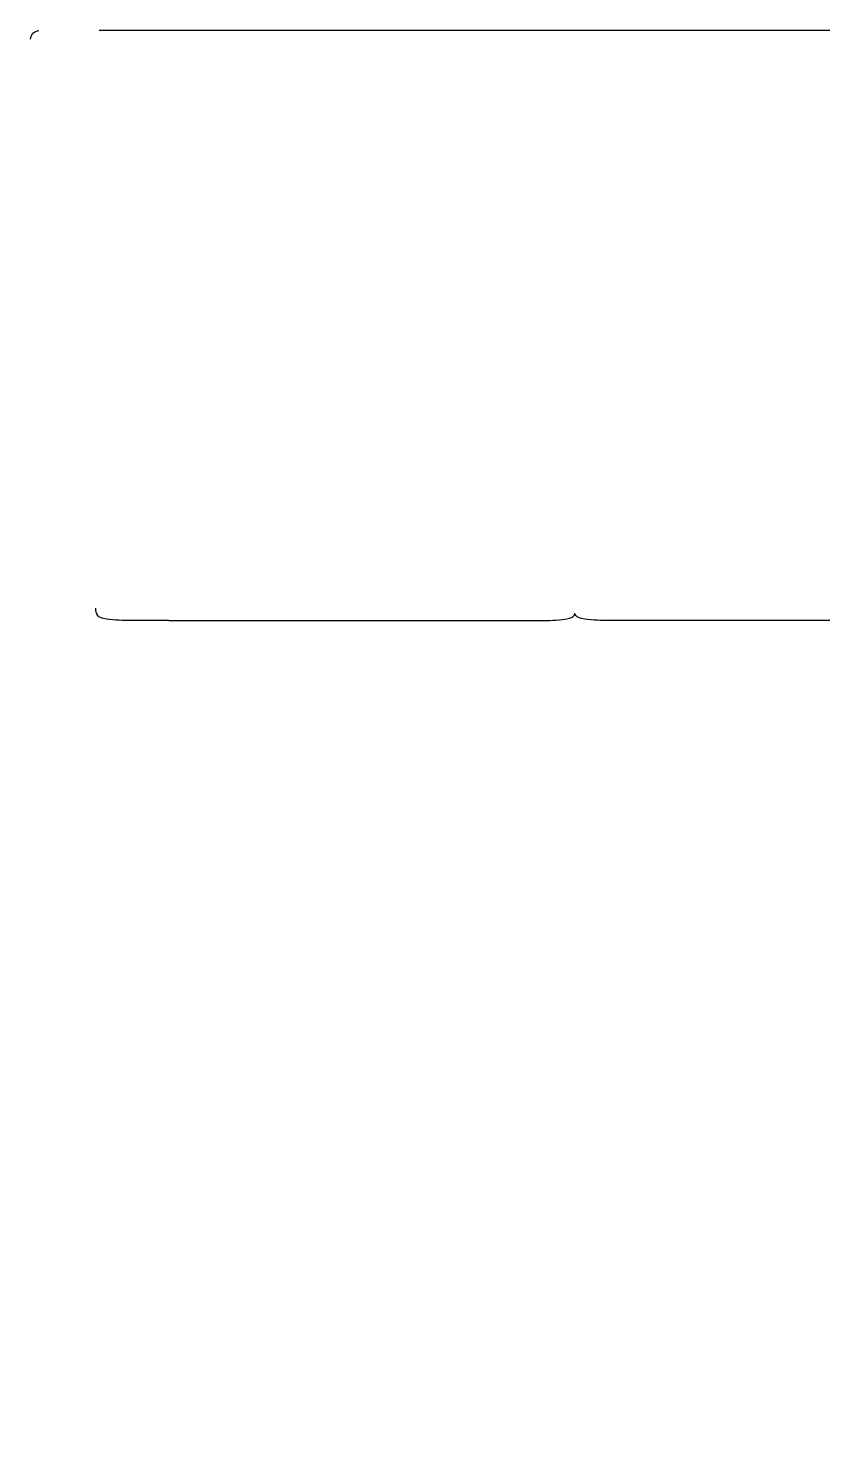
# Model space of a CAD drawing. Header units: millimetres. Extents: x 52750 to 60546, y 22244 to 27516.
# Drawn here: x 56671 to 57642, y 24561 to 26302 of the extents above; entities that cross this region are included whole.
import ezdxf

# ---------------------------------------------------------------- set-up
doc = ezdxf.new("R2010")
doc.units = ezdxf.units.MM

# ---------------------------------------------------------------- blocks, each defined once
blk = doc.blocks.new('Clinicians and patient chairs 8_dwgmodels.com')
at = {"color": 0}
for points, format in [([(-594.3, -1, 0, 0, 0), (-656, -1, 4.25, 4.25, 0)], "xyseb"), ([(-594.3, -1, 0, 0, 0), (-587.6, -3.1, 4.25, 4.25, 0)], "xyseb"), ([(-582.3, 0, 0, 0, 0), (-584.2, -2.3, 4.25, 4.25, 0)], "xyseb"), ([(-666.5, -11, 0, 0, 0), (-666.5, -699.9, 4.25, 4.25, 0)], "xyseb"), ([(-590, -6.3, 0, 0, 0), (-587, -2.3, 4.25, 4.25, 0)], "xyseb"), ([(-590, -31.6, 0, 0, 0), (-590, -6.3, 4.25, 4.25, 0)], "xyseb"), ([(-587, -2.3, 0, 0, 0), (-584.2, -2.3, 4.25, 4.25, 0)], "xyseb"), ([(-583.9, -10.2, 0, 0, 0), (-584.2, -2.3, 4.25, 4.25, 0)], "xyseb"), ([(-584.1, -29.8, 0, 0, 0), (-583.9, -10.2, 4.25, 4.25, 0)], "xyseb"), ([(-590, -29.8, 0, 0, 0), (-590, -31.6, 4.25, 4.25, 0)], "xyseb"), ([(-590, -48.2, 0, 0, 0), (-590, -31.6, 4.25, 4.25, 0)], "xyseb"), ([(-584.1, -51.6, 0, 0, 0), (-584.1, -29.8, 4.25, 4.25, 0)], "xyseb"), ([(-666.5, -38.6, 0, 0, 0), (-666.5, -355.5, 4.25, 4.25, 0)], "xyseb"), ([(-590, -48.2, 0, 0, 0), (-590, -60.1, 4.25, 4.25, 0)], "xyseb"), ([(-584.1, -65.3, 0, 0, 0), (-584.1, -51.6, 4.25, 4.25, 0)], "xyseb"), ([(-590, -60.1, 0, 0, 0), (-590, -69.9, 4.25, 4.25, 0)], "xyseb"), ([(-590, -69.9, 0, 0, 0), (-590, -83.5, 4.25, 4.25, 0)], "xyseb"), ([(-584.3, -73.8, 0, 0, 0), (-576.7, -67.2, 4.25, 4.25, 0)], "xyseb"), ([(-584.1, -73.6, 0, 0, 0), (-584.1, -65.3, 4.25, 4.25, 0)], "xyseb"), ([(-575.8, -70.3, 0, 0, 0), (-583.4, -76.8, 4.25, 4.25, 0)], "xyseb"), ([(-576.7, -67.2, 0, 0, 0), (-555.1, -60.7, 4.25, 4.25, 0)], "xyseb"), ([(-575.8, -70.3, 0, 0, 0), (-554.6, -63.9, 4.25, 4.25, 0)], "xyseb"), ([(-574.4, -66.4, 0, 0, 0), (-574.6, -66.6, 4.25, 4.25, 0)], "xyseb"), ([(-574.2, -66.2, 0, 0, 0), (-574.4, -66.4, 4.25, 4.25, 0)], "xyseb"), ([(-573.5, -65.5, 0, 0, 0), (-574.2, -66.2, 4.25, 4.25, 0)], "xyseb"), ([(-572.1, -64.8, 0, 0, 0), (-573.5, -65.5, 4.25, 4.25, 0)], "xyseb"), ([(-572.1, -64.8, 0, 0, 0), (-560.8, -60.7, 4.25, 4.25, 0)], "xyseb"), ([(-560.8, -60.7, 0, 0, 0), (-550.5, -57.6, 4.25, 4.25, 0)], "xyseb"), ([(-555.1, -60.7, 0, 0, 0), (-526.1, -57.3, 4.25, 4.25, 0)], "xyseb"), ([(-554.6, -63.9, 0, 0, 0), (-525.8, -60.5, 4.25, 4.25, 0)], "xyseb"), ([(-550.5, -57.6, 0, 0, 0), (-525.7, -54.6, 4.25, 4.25, 0)], "xyseb"), ([(-526.1, -57.3, 0, 0, 0), (-389.1, -57.2, 4.25, 4.25, 0)], "xyseb"), ([(-389.2, -60.5, 0, 0, 0), (-525.8, -60.5, 4.25, 4.25, 0)], "xyseb"), ([(-525.7, -54.6, 0, 0, 0), (-389.1, -54.5, 4.25, 4.25, 0)], "xyseb"), ([(-166.1, -57.2, 0, 0, 0), (-389.1, -57.2, 4.25, 4.25, 0)], "xyseb"), ([(-166, -60.5, 0, 0, 0), (-389.2, -60.5, 4.25, 4.25, 0)], "xyseb"), ([(-166.1, -54.5, 0, 0, 0), (-389.1, -54.5, 4.25, 4.25, 0)], "xyseb"), ([(-58.9, -54.6, 0, 0, 0), (-166.1, -54.5, 4.25, 4.25, 0)], "xyseb"), ([(-58.5, -57.3, 0, 0, 0), (-166.1, -57.2, 4.25, 4.25, 0)], "xyseb"), ([(-166, -60.5, 0, 0, 0), (-58.8, -60.5, 4.25, 4.25, 0)], "xyseb"), ([(-34.1, -57.6, 0, 0, 0), (-58.9, -54.6, 4.25, 4.25, 0)], "xyseb"), ([(-30, -63.9, 0, 0, 0), (-58.8, -60.5, 4.25, 4.25, 0)], "xyseb"), ([(-58.5, -57.3, 0, 0, 0), (-29.5, -60.7, 4.25, 4.25, 0)], "xyseb"), ([(-28.3, -59.4, 0, 0, 0), (-34.1, -57.6, 4.25, 4.25, 0)], "xyseb"), ([(-30, -63.9, 0, 0, 0), (-8.8, -70.3, 4.25, 4.25, 0)], "xyseb"), ([(-7.9, -67.2, 0, 0, 0), (-29.5, -60.7, 4.25, 4.25, 0)], "xyseb"), ([(-28.3, -59.4, 0, 0, 0), (-22, -61.6, 4.25, 4.25, 0)], "xyseb"), ([(-22, -61.6, 0, 0, 0), (-13.1, -64.9, 4.25, 4.25, 0)], "xyseb"), ([(-13.1, -64.9, 0, 0, 0), (-12.7, -65.1, 4.25, 4.25, 0)], "xyseb"), ([(-12.7, -65.1, 0, 0, 0), (-10.9, -66.1, 4.25, 4.25, 0)], "xyseb"), ([(-10.9, -66.1, 0, 0, 0), (-10.6, -66.4, 4.25, 4.25, 0)], "xyseb"), ([(-8.8, -70.3, 0, 0, 0), (-3, -75.3, 4.25, 4.25, 0)], "xyseb"), ([(-7.9, -67.2, 0, 0, 0), (-5.9, -69, 4.25, 4.25, 0)], "xyseb"), ([(-2.3, -74.2, 0, 0, 0), (-5.9, -69, 4.25, 4.25, 0)], "xyseb"), ([(6.5, -68.8, 0, 0, 0), (1.6, -76.1, 4.25, 4.25, 0)], "xyseb"), ([(9.2, -70.3, 0, 0, 0), (1.6, -76.8, 4.25, 4.25, 0)], "xyseb"), ([(6.5, -68.8, 0, 0, 0), (8.3, -67.2, 4.25, 4.25, 0)], "xyseb"), ([(8.3, -67.2, 0, 0, 0), (29.9, -60.7, 4.25, 4.25, 0)], "xyseb"), ([(9.2, -70.3, 0, 0, 0), (30.5, -63.9, 4.25, 4.25, 0)], "xyseb"), ([(11.3, -66.1, 0, 0, 0), (11, -66.4, 4.25, 4.25, 0)], "xyseb"), ([(13.5, -64.9, 0, 0, 0), (11.3, -66.1, 4.25, 4.25, 0)], "xyseb"), ([(17.5, -63.5, 0, 0, 0), (13.5, -64.9, 4.25, 4.25, 0)], "xyseb"), ([(28.7, -59.4, 0, 0, 0), (17.5, -63.5, 4.25, 4.25, 0)], "xyseb"), ([(28.7, -59.4, 0, 0, 0), (34.5, -57.6, 4.25, 4.25, 0)], "xyseb"), ([(29.9, -60.7, 0, 0, 0), (59, -57.3, 4.25, 4.25, 0)], "xyseb"), ([(30.5, -63.9, 0, 0, 0), (59.2, -60.5, 4.25, 4.25, 0)], "xyseb"), ([(34.5, -57.6, 0, 0, 0), (59.4, -54.6, 4.25, 4.25, 0)], "xyseb"), ([(59, -57.3, 0, 0, 0), (195.9, -57.2, 4.25, 4.25, 0)], "xyseb"), ([(195.9, -60.5, 0, 0, 0), (59.2, -60.5, 4.25, 4.25, 0)], "xyseb"), ([(59.4, -54.6, 0, 0, 0), (196, -54.5, 4.25, 4.25, 0)], "xyseb"), ([(418.9, -54.5, 0, 0, 0), (196, -54.5, 4.25, 4.25, 0)], "xyseb"), ([(419, -57.2, 0, 0, 0), (195.9, -57.2, 4.25, 4.25, 0)], "xyseb"), ([(419, -60.5, 0, 0, 0), (195.9, -60.5, 4.25, 4.25, 0)], "xyseb"), ([(-590, -83.5, 0, 0, 0), (-590, -84.8, 4.25, 4.25, 0)], "xyseb"), ([(-589.6, -85.3, 0, 0, 0), (-590, -84.7, 4.25, 4.25, 0)], "xyseb"), ([(-589.2, -86.1, 0, 0, 0), (-589.6, -85.3, 4.25, 4.25, 0)], "xyseb"), ([(-587.3, -89.6, 0, 0, 0), (-589.2, -86.1, 4.25, 4.25, 0)], "xyseb"), ([(-585.6, -87.1, 0, 0, 0), (-587, -99.4, 4.25, 4.25, 0)], "xyseb"), ([(-585.6, -87.1, 0, 0, 0), (-584.2, -78.2, 4.25, 4.25, 0)], "xyseb"), ([(-584.3, -73.8, 0, 0, 0), (-584.3, -79.3, 4.25, 4.25, 0)], "xyseb"), ([(-584.2, -78.2, 0, 0, 0), (-583.4, -76.8, 4.25, 4.25, 0)], "xyseb"), ([(-2.8, -76.2, 0, 0, 0), (-3, -75.3, 4.25, 4.25, 0)], "xyseb"), ([(-2.8, -76.2, 0, 0, 0), (-1.2, -86.8, 4.25, 4.25, 0)], "xyseb"), ([(-2.6, -77.1, 0, 0, 0), (-2.3, -74.2, 4.25, 4.25, 0)], "xyseb"), ([(-0.6, -91.3, 0, 0, 0), (-1.2, -86.8, 4.25, 4.25, 0)], "xyseb"), ([(-0.5, -87.1, 0, 0, 0), (-0.8, -89.8, 4.25, 4.25, 0)], "xyseb"), ([(-0.5, -87.1, 0, 0, 0), (0.9, -78.2, 4.25, 4.25, 0)], "xyseb"), ([(0.9, -78.2, 0, 0, 0), (1.6, -76.8, 4.25, 4.25, 0)], "xyseb"), ([(1.6, -76.8, 0, 0, 0), (1.6, -76.1, 4.25, 4.25, 0)], "xyseb"), ([(-587, -99.4, 0, 0, 0), (-588.5, -112.8, 4.25, 4.25, 0)], "xyseb"), ([(-587.3, -89.6, 0, 0, 0), (-587.1, -90, 4.25, 4.25, 0)], "xyseb"), ([(-585.9, -90.4, 0, 0, 0), (-587.1, -90, 4.25, 4.25, 0)], "xyseb"), ([(-0.6, -91.3, 0, 0, 0), (-0.6, -99.4, 4.25, 4.25, 0)], "xyseb"), ([(-0.6, -99.4, 0, 0, 0), (-0.5, -109.9, 4.25, 4.25, 0)], "xyseb"), ([(-588.5, -112.8, 0, 0, 0), (-588.5, -134.2, 4.25, 4.25, 0)], "xyseb"), ([(-0.6, -117.7, 0, 0, 0), (-0.5, -109.9, 4.25, 4.25, 0)], "xyseb"), ([(-0.6, -117.7, 0, 0, 0), (-0.6, -118.3, 4.25, 4.25, 0)], "xyseb"), ([(-0.6, -118.3, 0, 0, 0), (0.2, -139, 4.25, 4.25, 0)], "xyseb"), ([(-0.5, -109.9, 0, 0, 0), (-0.5, -109.9, 4.25, 4.25, 0)], "xyseb"), ([(-588.5, -134.2, 0, 0, 0), (-588.5, -139, 4.25, 4.25, 0)], "xyseb"), ([(-588.2, -142.3, 0, 0, 0), (-588.5, -138.7, 4.25, 4.25, 0)], "xyseb"), ([(-576, -143, 0, 0, 0), (-554.8, -137.3, 4.25, 4.25, 0)], "xyseb"), ([(-553.9, -140.9, 0, 0, 0), (-574.5, -146.5, 4.25, 4.25, 0)], "xyseb"), ([(-554.4, -137.3, 0, 0, 0), (-554.8, -137.3, 4.25, 4.25, 0)], "xyseb"), ([(-553.9, -140.9, 0, 0, 0), (-526, -139.7, 4.25, 4.25, 0)], "xyseb"), ([(-526, -139.7, 0, 0, 0), (-389.3, -140.1, 4.25, 4.25, 0)], "xyseb"), ([(-389.3, -140.1, 0, 0, 0), (-165.9, -140, 4.25, 4.25, 0)], "xyseb"), ([(-58.6, -139.7, 0, 0, 0), (-165.9, -140, 4.25, 4.25, 0)], "xyseb"), ([(-30.7, -140.9, 0, 0, 0), (-58.6, -139.7, 4.25, 4.25, 0)], "xyseb"), ([(-30.7, -140.9, 0, 0, 0), (-10.1, -146.5, 4.25, 4.25, 0)], "xyseb"), ([(-30.2, -137.3, 0, 0, 0), (-29.8, -137.3, 4.25, 4.25, 0)], "xyseb"), ([(-8.7, -143, 0, 0, 0), (-29.8, -137.3, 4.25, 4.25, 0)], "xyseb"), ([(0.2, -140.2, 0, 0, 0), (0.2, -139, 4.25, 4.25, 0)], "xyseb"), ([(0.2, -140.2, 0, 0, 0), (0.2, -146.8, 4.25, 4.25, 0)], "xyseb"), ([(9.1, -143, 0, 0, 0), (30.2, -137.3, 4.25, 4.25, 0)], "xyseb"), ([(31.1, -140.9, 0, 0, 0), (10.5, -146.5, 4.25, 4.25, 0)], "xyseb"), ([(30.6, -137.3, 0, 0, 0), (30.2, -137.3, 4.25, 4.25, 0)], "xyseb"), ([(31.1, -140.9, 0, 0, 0), (59.1, -139.7, 4.25, 4.25, 0)], "xyseb"), ([(59.1, -139.7, 0, 0, 0), (195.8, -140.1, 4.25, 4.25, 0)], "xyseb"), ([(195.8, -140.1, 0, 0, 0), (419.1, -140, 4.25, 4.25, 0)], "xyseb"), ([(-588.2, -142.3, 0, 0, 0), (-585.8, -169.5, 4.25, 4.25, 0)], "xyseb"), ([(-584.6, -154.4, 0, 0, 0), (-583.6, -152, 4.25, 4.25, 0)], "xyseb"), ([(-584.7, -177.2, 0, 0, 0), (-584.6, -154.4, 4.25, 4.25, 0)], "xyseb"), ([(-576, -143, 0, 0, 0), (-583.6, -152, 4.25, 4.25, 0)], "xyseb"), ([(-581.6, -155.6, 0, 0, 0), (-581.7, -178.3, 4.25, 4.25, 0)], "xyseb"), ([(-581.2, -154.8, 0, 0, 0), (-581.6, -155.6, 4.25, 4.25, 0)], "xyseb"), ([(-8.7, -143, 0, 0, 0), (-1, -152, 4.25, 4.25, 0)], "xyseb"), ([(0, -154.4, 0, 0, 0), (-1, -152, 4.25, 4.25, 0)], "xyseb"), ([(0, -154.4, 0, 0, 0), (0.1, -177.2, 4.25, 4.25, 0)], "xyseb"), ([(0.2, -153.9, 0, 0, 0), (0.2, -146.8, 4.25, 4.25, 0)], "xyseb"), ([(0.2, -153.9, 0, 0, 0), (0.2, -169.5, 4.25, 4.25, 0)], "xyseb"), ([(0.3, -177.2, 0, 0, 0), (0.4, -154.4, 4.25, 4.25, 0)], "xyseb"), ([(0.4, -154.4, 0, 0, 0), (1.5, -152, 4.25, 4.25, 0)], "xyseb"), ([(9.1, -143, 0, 0, 0), (1.5, -152, 4.25, 4.25, 0)], "xyseb"), ([(-585.7, -170, 0, 0, 0), (-585.8, -169.5, 4.25, 4.25, 0)], "xyseb"), ([(-585.2, -173.9, 0, 0, 0), (-585.7, -170, 4.25, 4.25, 0)], "xyseb"), ([(-584.7, -178.4, 0, 0, 0), (-585.2, -173.9, 4.25, 4.25, 0)], "xyseb"), ([(0.2, -182.7, 0, 0, 0), (0.2, -169.5, 4.25, 4.25, 0)], "xyseb"), ([(-584.7, -177.2, 0, 0, 0), (-584.7, -185.3, 4.25, 4.25, 0)], "xyseb"), ([(-583.7, -186.6, 0, 0, 0), (-584.7, -185.7, 4.25, 4.25, 0)], "xyseb"), ([(-583.7, -187.6, 0, 0, 0), (-583.7, -699.9, 4.25, 4.25, 0)], "xyseb"), ([(-583.7, -190.1, 0, 0, 0), (-583.7, -355.5, 4.25, 4.25, 0)], "xyseb"), ([(-581.7, -219.2, 0, 0, 0), (-581.7, -178.3, 4.25, 4.25, 0)], "xyseb"), ([(0.1, -177.2, 0, 0, 0), (0.1, -218.1, 4.25, 4.25, 0)], "xyseb"), ([(0.2, -182.7, 0, 0, 0), (0.2, -210.3, 4.25, 4.25, 0)], "xyseb"), ([(0.3, -177.2, 0, 0, 0), (0.3, -218.1, 4.25, 4.25, 0)], "xyseb"), ([(0.2, -217.3, 0, 0, 0), (0.2, -210.3, 4.25, 4.25, 0)], "xyseb"), ([(-581.7, -219.2, 0, 0, 0), (-581.6, -239.3, 4.25, 4.25, 0)], "xyseb"), ([(0, -238.4, 0, 0, 0), (0.1, -218.1, 4.25, 4.25, 0)], "xyseb"), ([(0.3, -218.1, 0, 0, 0), (0.4, -238.4, 4.25, 4.25, 0)], "xyseb"), ([(-582, -242.2, 0, 0, 0), (-583.7, -239.8, 4.25, 4.25, 0)], "xyseb"), ([(-579.5, -242.8, 0, 0, 0), (-582, -242.2, 4.25, 4.25, 0)], "xyseb"), ([(-580.9, -240.7, 0, 0, 0), (-581.6, -239.3, 4.25, 4.25, 0)], "xyseb"), ([(-580.9, -240.7, 0, 0, 0), (-578.5, -244.3, 4.25, 4.25, 0)], "xyseb"), ([(-573.8, -246.8, 0, 0, 0), (-578.5, -244.3, 4.25, 4.25, 0)], "xyseb"), ([(-10.8, -246.8, 0, 0, 0), (-6.1, -244.3, 4.25, 4.25, 0)], "xyseb"), ([(-6.1, -244.3, 0, 0, 0), (-3.7, -240.7, 4.25, 4.25, 0)], "xyseb"), ([(-5.1, -242.8, 0, 0, 0), (-2.6, -242.2, 4.25, 4.25, 0)], "xyseb"), ([(-3.7, -240.7, 0, 0, 0), (-3, -239.3, 4.25, 4.25, 0)], "xyseb"), ([(0, -238.4, 0, 0, 0), (-2.6, -242.2, 4.25, 4.25, 0)], "xyseb"), ([(-0.1, -238.5, 0, 0, 0), (-0.1, -260.7, 4.25, 4.25, 0)], "xyseb"), ([(3, -242.2, 0, 0, 0), (0.4, -238.4, 4.25, 4.25, 0)], "xyseb"), ([(5.6, -242.8, 0, 0, 0), (3, -242.2, 4.25, 4.25, 0)], "xyseb"), ([(4.1, -240.7, 0, 0, 0), (3.4, -239.3, 4.25, 4.25, 0)], "xyseb"), ([(4.1, -240.7, 0, 0, 0), (6.5, -244.3, 4.25, 4.25, 0)], "xyseb"), ([(11.2, -246.8, 0, 0, 0), (6.5, -244.3, 4.25, 4.25, 0)], "xyseb"), ([(-573.8, -246.8, 0, 0, 0), (-568.5, -248, 4.25, 4.25, 0)], "xyseb"), ([(-568.5, -248, 0, 0, 0), (-522.9, -248.7, 4.25, 4.25, 0)], "xyseb"), ([(-522.9, -248.7, 0, 0, 0), (-386.9, -248.8, 4.25, 4.25, 0)], "xyseb"), ([(-168.3, -248.8, 0, 0, 0), (-386.9, -248.8, 4.25, 4.25, 0)], "xyseb"), ([(-61.8, -248.7, 0, 0, 0), (-168.3, -248.8, 4.25, 4.25, 0)], "xyseb"), ([(-16.1, -248, 0, 0, 0), (-61.8, -248.7, 4.25, 4.25, 0)], "xyseb"), ([(-10.8, -246.8, 0, 0, 0), (-16.1, -248, 4.25, 4.25, 0)], "xyseb"), ([(-0.1, -356.8, 0, 0, 0), (-0.1, -260.7, 4.25, 4.25, 0)], "xyseb"), ([(11.2, -246.8, 0, 0, 0), (16.5, -248, 4.25, 4.25, 0)], "xyseb"), ([(16.5, -248, 0, 0, 0), (62.2, -248.7, 4.25, 4.25, 0)], "xyseb"), ([(62.2, -248.7, 0, 0, 0), (198.2, -248.8, 4.25, 4.25, 0)], "xyseb"), ([(416.7, -248.8, 0, 0, 0), (198.2, -248.8, 4.25, 4.25, 0)], "xyseb"), ([(-666.5, -355.5, 0, 0, 0), (-666.5, -699.9, 4.25, 4.25, 0)], "xyseb"), ([(-583.7, -683.5, 0, 0, 0), (-583.7, -355.5, 4.25, 4.25, 0)], "xyseb"), ([(-583.5, -403, 0, 0, 0), (-583.7, -363, 4.25, 4.25, 0)], "xyseb"), ([(-0.1, -356.8, 0, 0, 0), (-0.1, -404.2, 4.25, 4.25, 0)], "xyseb"), ([(-583.7, -442.3, 0, 0, 0), (-583.5, -403, 4.25, 4.25, 0)], "xyseb"), ([(-0.1, -512.4, 0, 0, 0), (-0.1, -404.2, 4.25, 4.25, 0)], "xyseb"), ([(-0.1, -512.5, 0, 0, 0), (-0.1, -548.9, 4.25, 4.25, 0)], "xyseb"), ([(-0.1, -659.5, 0, 0, 0), (-0.1, -548.9, 4.25, 4.25, 0)], "xyseb"), ([(-0.1, -659.5, 0, 0, 0), (-0.1, -693.7, 4.25, 4.25, 0)], "xyseb"), ([(-583.7, -699.9, 0, 0, 0), (-583.7, -683.7, 4.25, 4.25, 0)], "xyseb"), ([(-0.1, -706, 0, 0, 0), (-0.1, -693.7, 4.25, 4.25, 0)], "xyseb"), ([(-666.5, -699.9, 0, 0, 0), (-663.9, -707.5, 4.25, 4.25, 0)], "xyseb"), ([(-663.9, -707.5, 0, 0, 0), (-656, -710, 4.25, 4.25, 0)], "xyseb"), ([(-663.9, -707.5, 0, 0, 0), (-656, -710, 4.25, 4.25, 0)], "xyseb"), ([(-594.2, -710, 0, 0, 0), (-656, -710, 4.25, 4.25, 0)], "xyseb"), ([(-594.2, -710, 0, 0, 0), (-656, -710, 4.25, 4.25, 0)], "xyseb"), ([(-594.2, -710, 0, 0, 0), (-586.3, -707.5, 4.25, 4.25, 0)], "xyseb"), ([(-583.7, -699.9, 0, 0, 0), (-586.3, -707.5, 4.25, 4.25, 0)], "xyseb"), ([(-496.8, -722.7), (-546.5, -722.7, -0.040398), (-576.9, -720.2, -0.156094), (-583.9, -716.6, -0.195656), (-586.3, -707.5, -3.15999)], "xyb"), ([(-88.4, -722.7), (-38.7, -722.7, 0.040398), (-8.3, -720.2, 0.156094), (-1.2, -716.6, 0.222059), (-0.1, -713.5, 3.15999)], "xyb"), ([(-0.1, -706, 0, 0, 0), (-0.1, -707.7, 4.25, 4.25, 0)], "xyseb"), ([(-0.1, -712.1, 0, 0, 0), (-0.1, -707.7, 4.25, 4.25, 0)], "xyseb"), ([(-0.1, -712.1, 0, 0, 0), (-0.1, -713.1, 4.25, 4.25, 0)], "xyseb"), ([(-0.1, -713.4, 0, 0, 0), (-0.1, -713.1, 4.25, 4.25, 0)], "xyseb"), ([(-0.1, -713.4, 0, 0, 0), (-0.1, -713.5, 4.25, 4.25, 0)], "xyseb"), ([(88.3, -722.7), (38.6, -722.7, -0.040398), (8.2, -720.2, -0.156094), (1.1, -716.6, -0.222059), (-0.1, -713.5, -3.15999)], "xyb"), ([(-525.3, -722.7, 0, 0, 0), (-468.3, -722.7, 4.25, 4.25, 0)], "xyseb")]:
    blk.add_lwpolyline(points, format=format, dxfattribs=at)
for points in [[(-582.3, 0), (582.3, 0)], [(-496.8, -722.7), (-88.4, -722.7)], [(496.7, -722.7), (88.3, -722.7)]]:
    blk.add_lwpolyline(points, dxfattribs=at)
blk.add_arc((-655.5, -12.1), 11.1, 92.4979, 174.532, dxfattribs=at)
blk = doc.blocks.new('Clinicians and patient chairs 12_dwgmodels.com')
at = {"color": 0}
for points in [[(-590.5, -2.8, 0, 0, 0), (-514.3, 0, 5, 5, 0)], [(-438.2, -2.8, 0, 0, 0), (-514.3, 0, 5, 5, 0)], [(-76.1, -2.8, 0, 0, 0), (0, 0, 5, 5, 0)], [(76.1, -2.8, 0, 0, 0), (0, 0, 5, 5, 0)], [(-717.3, -20.2, 0, 0, 0), (-710.8, -18.3, 5, 5, 0)], [(-710.8, -18.3, 0, 0, 0), (-692.9, -15.1, 5, 5, 0)], [(-692.9, -15.1, 0, 0, 0), (-667.8, -11.2, 5, 5, 0)], [(-667.8, -11.2, 0, 0, 0), (-636.7, -7, 5, 5, 0)], [(-636.7, -7, 0, 0, 0), (-590.5, -2.8, 5, 5, 0)], [(-392, -7, 0, 0, 0), (-438.2, -2.8, 5, 5, 0)], [(-360.9, -11.2, 0, 0, 0), (-392, -7, 5, 5, 0)], [(-335.8, -15.1, 0, 0, 0), (-360.9, -11.2, 5, 5, 0)], [(-317.9, -18.3, 0, 0, 0), (-335.8, -15.1, 5, 5, 0)], [(-311.4, -20.2, 0, 0, 0), (-317.9, -18.3, 5, 5, 0)], [(-202.9, -20.2, 0, 0, 0), (-196.5, -18.3, 5, 5, 0)], [(-196.5, -18.3, 0, 0, 0), (-178.6, -15.1, 5, 5, 0)], [(-178.6, -15.1, 0, 0, 0), (-153.4, -11.2, 5, 5, 0)], [(-153.4, -11.2, 0, 0, 0), (-122.3, -7, 5, 5, 0)], [(-122.3, -7, 0, 0, 0), (-76.1, -2.8, 5, 5, 0)], [(-724.3, -24.2, 0, 0, 0), (-734.3, -41.9, 5, 5, 0)], [(-724.3, -24.2, 0, 0, 0), (-719.7, -21.5, 5, 5, 0)], [(-719.7, -21.5, 0, 0, 0), (-717.3, -20.2, 5, 5, 0)], [(-309, -21.5, 0, 0, 0), (-311.4, -20.2, 5, 5, 0)], [(-304.4, -24.2, 0, 0, 0), (-309, -21.5, 5, 5, 0)], [(-304.4, -24.2, 0, 0, 0), (-294.4, -41.9, 5, 5, 0)], [(-210, -24.2, 0, 0, 0), (-220, -41.9, 5, 5, 0)], [(-210, -24.2, 0, 0, 0), (-205.4, -21.5, 5, 5, 0)], [(-205.4, -21.5, 0, 0, 0), (-202.9, -20.2, 5, 5, 0)], [(-744, -69.8, 0, 0, 0), (-736.2, -46.5, 5, 5, 0)], [(-736.2, -46.5, 0, 0, 0), (-734.3, -41.9, 5, 5, 0)], [(-292.5, -46.5, 0, 0, 0), (-294.4, -41.9, 5, 5, 0)], [(-284.7, -69.8, 0, 0, 0), (-292.5, -46.5, 5, 5, 0)], [(-229.7, -69.8, 0, 0, 0), (-221.8, -46.5, 5, 5, 0)], [(-221.8, -46.5, 0, 0, 0), (-220, -41.9, 5, 5, 0)], [(-751.5, -98.6, 0, 0, 0), (-744, -69.8, 5, 5, 0)], [(-277.2, -98.6, 0, 0, 0), (-284.7, -69.8, 5, 5, 0)], [(-237.1, -98.6, 0, 0, 0), (-229.7, -69.8, 5, 5, 0)], [(-819.8, -94.9, 0, 0, 0), (-815.1, -88.3, 5, 5, 0)], [(-815.1, -88.3, 0, 0, 0), (-814, -87.3, 5, 5, 0)], [(-807.6, -83, 0, 0, 0), (-814, -87.3, 5, 5, 0)], [(-807.6, -83, 0, 0, 0), (-799.4, -81.3, 5, 5, 0)], [(-799.4, -81.3, 0, 0, 0), (-791.2, -83, 5, 5, 0)], [(-791.2, -83, 0, 0, 0), (-784.7, -87.3, 5, 5, 0)], [(-783.7, -88.3, 0, 0, 0), (-784.7, -87.3, 5, 5, 0)], [(-779, -94.9, 0, 0, 0), (-783.7, -88.3, 5, 5, 0)], [(-821.6, -103.4, 0, 0, 0), (-819.8, -94.9, 5, 5, 0)], [(-821.7, -113.9, 0, 0, 0), (-821.6, -103.4, 5, 5, 0)], [(-777.1, -103.4, 0, 0, 0), (-779, -94.9, 5, 5, 0)], [(-777.1, -103.4, 0, 0, 0), (-777.1, -113.9, 5, 5, 0)], [(-758, -113.6, 0, 0, 0), (-751.1, -97.4, 5, 5, 0)], [(-270.7, -113.6, 0, 0, 0), (-277.6, -97.4, 5, 5, 0)], [(-243.6, -113.6, 0, 0, 0), (-236.8, -97.4, 5, 5, 0)], [(-822.7, -120, 0, 0, 0), (-823.2, -132.8, 5, 5, 0)], [(-821.7, -117.8, 0, 0, 0), (-822.7, -120, 5, 5, 0)], [(-821.6, -186.3, 0, 0, 0), (-821.7, -113.9, 5, 5, 0)], [(-777.1, -113.9, 0, 0, 0), (-777.1, -165.5, 5, 5, 0)], [(-777.1, -117.9, 0, 0, 0), (-776.2, -120, 5, 5, 0)], [(-776.2, -120, 0, 0, 0), (-775.6, -132.8, 5, 5, 0)], [(-759.7, -132.1, 0, 0, 0), (-759.6, -123.5, 5, 5, 0)], [(-759.6, -123.5, 0, 0, 0), (-758, -113.6, 5, 5, 0)], [(-269.1, -123.5, 0, 0, 0), (-270.7, -113.6, 5, 5, 0)], [(-269, -132.1, 0, 0, 0), (-269.1, -123.5, 5, 5, 0)], [(-245.4, -132.1, 0, 0, 0), (-245.3, -123.5, 5, 5, 0)], [(-245.3, -123.5, 0, 0, 0), (-243.6, -113.6, 5, 5, 0)], [(-823.2, -132.8, 0, 0, 0), (-822.7, -145.7, 5, 5, 0)], [(-775.6, -132.8, 0, 0, 0), (-776.2, -145.7, 5, 5, 0)], [(-759.8, -138.9, 0, 0, 0), (-759.7, -132.1, 5, 5, 0)], [(-759.7, -141.9, 0, 0, 0), (-759.8, -138.9, 5, 5, 0)], [(-759.8, -141.3, 0, 0, 0), (-759.8, -138.9, 5, 5, 0)], [(-759.8, -142.3, 0, 0, 0), (-759.8, -141.3, 5, 5, 0)], [(-759.6, -141.6, 0, 0, 0), (-759.7, -132.1, 5, 5, 0)], [(-759.2, -182.4, 0, 0, 0), (-759.6, -141.6, 5, 5, 0)], [(-269.5, -182.4, 0, 0, 0), (-269, -132.1, 5, 5, 0)], [(-244.8, -182.4, 0, 0, 0), (-245.4, -132.1, 5, 5, 0)], [(-821.7, -147.9, 0, 0, 0), (-822.7, -145.7, 5, 5, 0)], [(-777.1, -147.8, 0, 0, 0), (-776.2, -145.7, 5, 5, 0)], [(-759.6, -164.4, 0, 0, 0), (-759.8, -142.3, 5, 5, 0)], [(-759.4, -158, 0, 0, 0), (-759.7, -141.9, 5, 5, 0)], [(-777.1, -165.5, 0, 0, 0), (-772.6, -170, 5, 5, 0)], [(-772.6, -170, 0, 0, 0), (-777.1, -165.5, 5, 5, 0)], [(-777.1, -165.5, 0, 0, 0), (-777.1, -186.3, 5, 5, 0)], [(-771.5, -172.8, 0, 0, 0), (-772.6, -170, 5, 5, 0)], [(-771.5, -172.8, 0, 0, 0), (-772.6, -170, 5, 5, 0)], [(-771.5, -619.9, 0, 0, 0), (-771.5, -172.8, 5, 5, 0)], [(-771.5, -619.9, 0, 0, 0), (-771.5, -172.8, 5, 5, 0)], [(-759.6, -164.3, 0, 0, 0), (-759.6, -164.4, 5, 5, 0)], [(-759.2, -177.6, 0, 0, 0), (-759.6, -164.4, 5, 5, 0)], [(-759.6, -164.4, 0, 0, 0), (-759.6, -164.4, 5, 5, 0)], [(-821.6, -186.3, 0, 0, 0), (-821.6, -291.5, 5, 5, 0)], [(-777.1, -186.3, 0, 0, 0), (-777.2, -291.5, 5, 5, 0)], [(-758.8, -191.5, 0, 0, 0), (-759.2, -182.4, 5, 5, 0)], [(-758.6, -195.2, 0, 0, 0), (-758.8, -191.5, 5, 5, 0)], [(-755.6, -241.3, 0, 0, 0), (-758.8, -191.5, 5, 5, 0)], [(-273.1, -241.3, 0, 0, 0), (-269.5, -182.4, 5, 5, 0)], [(-244.5, -191.5, 0, 0, 0), (-244.8, -182.4, 5, 5, 0)], [(-244.3, -195.2, 0, 0, 0), (-244.5, -191.5, 5, 5, 0)], [(-757.7, -208.5, 0, 0, 0), (-758.6, -195.2, 5, 5, 0)], [(-756.8, -221.5, 0, 0, 0), (-758.6, -195.2, 5, 5, 0)], [(-241.2, -241.3, 0, 0, 0), (-244.3, -195.2, 5, 5, 0)], [(-580.6, -220.1, 0, 0, 0), (-635.2, -234.6, 5, 5, 0)], [(-538.4, -215.8, 0, 0, 0), (-581.4, -220.1, 5, 5, 0)], [(-538.4, -215.8, 0, 0, 0), (-514.3, -215.5, 5, 5, 0)], [(-514.3, -215.5, 0, 0, 0), (-490.3, -215.8, 5, 5, 0)], [(-490.3, -215.8, 0, 0, 0), (-447.3, -220.1, 5, 5, 0)], [(-448.1, -220.1, 0, 0, 0), (-393.5, -234.6, 5, 5, 0)], [(-66.2, -220.1, 0, 0, 0), (-120.9, -234.6, 5, 5, 0)], [(-24, -215.8, 0, 0, 0), (-67.1, -220.1, 5, 5, 0)], [(-24, -215.8, 0, 0, 0), (0, -215.5, 5, 5, 0)], [(0, -215.5, 0, 0, 0), (24, -215.8, 5, 5, 0)], [(24, -215.8, 0, 0, 0), (67.1, -220.1, 5, 5, 0)], [(-754.7, -250.8, 0, 0, 0), (-755.6, -241.3, 5, 5, 0)], [(-755.3, -243.9, 0, 0, 0), (-755.3, -243.8, 5, 5, 0)], [(-755.3, -243.9, 0, 0, 0), (-755.3, -243.8, 5, 5, 0)], [(-755.3, -243.9, 0, 0, 0), (-755.2, -245.1, 5, 5, 0)], [(-635.2, -234.6, 0, 0, 0), (-683.3, -251.2, 5, 5, 0)], [(-393.5, -234.6, 0, 0, 0), (-345.4, -251.2, 5, 5, 0)], [(-274, -250.8, 0, 0, 0), (-273.1, -241.3, 5, 5, 0)], [(-240.3, -250.8, 0, 0, 0), (-241.2, -241.3, 5, 5, 0)], [(-120.9, -234.6, 0, 0, 0), (-169, -251.2, 5, 5, 0)], [(-754.6, -251.4, 0, 0, 0), (-754.7, -250.8, 5, 5, 0)], [(-749.8, -260.5, 0, 0, 0), (-754.6, -251.4, 5, 5, 0)], [(-739.3, -263.7, 0, 0, 0), (-749.8, -260.5, 5, 5, 0)], [(-683.3, -251.2, 0, 0, 0), (-739.3, -263.7, 5, 5, 0)], [(-701.9, -271.5, 0, 0, 0), (-642.6, -260.2, 5, 5, 0)], [(-642.6, -260.2, 0, 0, 0), (-581.7, -253.4, 5, 5, 0)], [(-581.7, -253.4, 0, 0, 0), (-514.3, -250.9, 5, 5, 0)], [(-514.3, -250.9, 0, 0, 0), (-447, -253.4, 5, 5, 0)], [(-386.1, -260.2, 0, 0, 0), (-447, -253.4, 5, 5, 0)], [(-326.8, -271.5, 0, 0, 0), (-386.1, -260.2, 5, 5, 0)], [(-345.4, -251.2, 0, 0, 0), (-289.4, -263.7, 5, 5, 0)], [(-289.4, -263.7, 0, 0, 0), (-278.9, -260.5, 5, 5, 0)], [(-278.9, -260.5, 0, 0, 0), (-274.1, -251.4, 5, 5, 0)], [(-274.1, -251.4, 0, 0, 0), (-274, -250.8, 5, 5, 0)], [(-240.2, -251.4, 0, 0, 0), (-240.3, -250.8, 5, 5, 0)], [(-235.4, -260.5, 0, 0, 0), (-240.2, -251.4, 5, 5, 0)], [(-225, -263.7, 0, 0, 0), (-235.4, -260.5, 5, 5, 0)], [(-169, -251.2, 0, 0, 0), (-225, -263.7, 5, 5, 0)], [(-187.6, -271.5, 0, 0, 0), (-128.2, -260.2, 5, 5, 0)], [(-128.2, -260.2, 0, 0, 0), (-67.3, -253.4, 5, 5, 0)], [(-67.3, -253.4, 0, 0, 0), (0, -250.9, 5, 5, 0)], [(0, -250.9, 0, 0, 0), (67.3, -253.4, 5, 5, 0)], [(-701.9, -271.5, 0, 0, 0), (-761.3, -287.4, 5, 5, 0)], [(-326.8, -271.5, 0, 0, 0), (-267.4, -287.4, 5, 5, 0)], [(-187.6, -271.5, 0, 0, 0), (-247, -287.4, 5, 5, 0)], [(-821.6, -291.5, 0, 0, 0), (-821.7, -396.8, 5, 5, 0)], [(-777.2, -291.5, 0, 0, 0), (-777.1, -396.8, 5, 5, 0)], [(-766.9, -290.6, 0, 0, 0), (-767.8, -293.5, 5, 5, 0)], [(-767.7, -371.7, 0, 0, 0), (-767.8, -293.5, 5, 5, 0)], [(-764.4, -288.8, 0, 0, 0), (-766.9, -290.6, 5, 5, 0)], [(-764.4, -288.8, 0, 0, 0), (-761.3, -287.4, 5, 5, 0)], [(-267.4, -287.4, 0, 0, 0), (-264.3, -288.8, 5, 5, 0)], [(-261.8, -290.6, 0, 0, 0), (-264.3, -288.8, 5, 5, 0)], [(-260.9, -293.5, 0, 0, 0), (-261.8, -290.6, 5, 5, 0)], [(-260.9, -293.5, 0, 0, 0), (-261, -371.7, 5, 5, 0)], [(-252.6, -290.6, 0, 0, 0), (-253.4, -293.5, 5, 5, 0)], [(-253.4, -371.7, 0, 0, 0), (-253.4, -293.5, 5, 5, 0)], [(-250, -288.8, 0, 0, 0), (-252.6, -290.6, 5, 5, 0)], [(-250, -288.8, 0, 0, 0), (-247, -287.4, 5, 5, 0)], [(-767.7, -471, 0, 0, 0), (-767.7, -371.7, 5, 5, 0)], [(-261, -471, 0, 0, 0), (-261, -371.7, 5, 5, 0)], [(-253.4, -471, 0, 0, 0), (-253.4, -371.7, 5, 5, 0)], [(-821.7, -396.8, 0, 0, 0), (-821.7, -501.6, 5, 5, 0)], [(-777.1, -396.8, 0, 0, 0), (-777, -501.6, 5, 5, 0)], [(-767.7, -579.4, 0, 0, 0), (-767.7, -471, 5, 5, 0)], [(-261, -579.4, 0, 0, 0), (-261, -471, 5, 5, 0)], [(-253.4, -579.4, 0, 0, 0), (-253.4, -471, 5, 5, 0)], [(-821.7, -501.6, 0, 0, 0), (-821.7, -606, 5, 5, 0)], [(-777, -501.6, 0, 0, 0), (-777.1, -606, 5, 5, 0)], [(-767.8, -616.4, 0, 0, 0), (-767.7, -579.4, 5, 5, 0)], [(-260.9, -616.4, 0, 0, 0), (-261, -579.4, 5, 5, 0)], [(-253.4, -616.4, 0, 0, 0), (-253.4, -579.4, 5, 5, 0)], [(-821.7, -606, 0, 0, 0), (-821.7, -689.3, 5, 5, 0)], [(-777.1, -606, 0, 0, 0), (-777.1, -689.3, 5, 5, 0)], [(-777.1, -627.2, 0, 0, 0), (-772.6, -622.7, 5, 5, 0)], [(-772.6, -622.7, 0, 0, 0), (-771.5, -619.9, 5, 5, 0)], [(-768.1, -627.2, 0, 0, 0), (-768, -626.3, 5, 5, 0)], [(-768.1, -627.2, 0, 0, 0), (-767.9, -645.6, 5, 5, 0)], [(-768, -626.3, 0, 0, 0), (-767.9, -623.9, 5, 5, 0)], [(-767.9, -623.9, 0, 0, 0), (-767.8, -620.5, 5, 5, 0)], [(-767.8, -620.5, 0, 0, 0), (-767.8, -616.4, 5, 5, 0)], [(-260.9, -620.5, 0, 0, 0), (-260.9, -616.4, 5, 5, 0)], [(-260.8, -623.9, 0, 0, 0), (-260.9, -620.5, 5, 5, 0)], [(-260.7, -626.3, 0, 0, 0), (-260.8, -623.9, 5, 5, 0)], [(-260.8, -645.6, 0, 0, 0), (-260.6, -627.2, 5, 5, 0)], [(-260.6, -627.2, 0, 0, 0), (-260.7, -626.3, 5, 5, 0)], [(-253.7, -627.2, 0, 0, 0), (-253.6, -626.3, 5, 5, 0)], [(-253.7, -627.2, 0, 0, 0), (-253.5, -645.6, 5, 5, 0)], [(-253.6, -626.3, 0, 0, 0), (-253.5, -623.9, 5, 5, 0)], [(-253.5, -623.9, 0, 0, 0), (-253.4, -620.5, 5, 5, 0)], [(-253.4, -620.5, 0, 0, 0), (-253.4, -616.4, 5, 5, 0)], [(-821.7, -644.8, 0, 0, 0), (-822.7, -647, 5, 5, 0)], [(-777.1, -644.9, 0, 0, 0), (-776.2, -647, 5, 5, 0)], [(-767.5, -663.8, 0, 0, 0), (-767.9, -645.6, 5, 5, 0)], [(-261.2, -663.8, 0, 0, 0), (-260.8, -645.6, 5, 5, 0)], [(-253.2, -663.8, 0, 0, 0), (-253.5, -645.6, 5, 5, 0)], [(-822.7, -647, 0, 0, 0), (-823.2, -659.8, 5, 5, 0)], [(-823.2, -659.8, 0, 0, 0), (-822.7, -672.7, 5, 5, 0)], [(-776.2, -647, 0, 0, 0), (-775.6, -659.8, 5, 5, 0)], [(-775.6, -659.8, 0, 0, 0), (-776.2, -672.7, 5, 5, 0)], [(-766.9, -666.5, 0, 0, 0), (-767.5, -663.8, 5, 5, 0)], [(-261.8, -666.5, 0, 0, 0), (-261.2, -663.8, 5, 5, 0)], [(-252.6, -666.5, 0, 0, 0), (-253.2, -663.8, 5, 5, 0)], [(-821.7, -674.9, 0, 0, 0), (-822.7, -672.7, 5, 5, 0)], [(-777.1, -674.8, 0, 0, 0), (-776.2, -672.7, 5, 5, 0)], [(-766.9, -666.5, 0, 0, 0), (-762, -676.5, 5, 5, 0)], [(-759.6, -678.6, 0, 0, 0), (-762, -676.5, 5, 5, 0)], [(-701, -695, 0, 0, 0), (-759.6, -678.6, 5, 5, 0)], [(-327.7, -695, 0, 0, 0), (-269.1, -678.6, 5, 5, 0)], [(-269.1, -678.6, 0, 0, 0), (-266.7, -676.5, 5, 5, 0)], [(-261.8, -666.5, 0, 0, 0), (-266.7, -676.5, 5, 5, 0)], [(-252.6, -666.5, 0, 0, 0), (-247.6, -676.5, 5, 5, 0)], [(-245.3, -678.6, 0, 0, 0), (-247.6, -676.5, 5, 5, 0)], [(-186.6, -695, 0, 0, 0), (-245.3, -678.6, 5, 5, 0)], [(-821.7, -689.3, 0, 0, 0), (-819.5, -698.7, 5, 5, 0)], [(-819.5, -698.7, 0, 0, 0), (-815, -705.2, 5, 5, 0)], [(-783.8, -705.2, 0, 0, 0), (-779.3, -698.7, 5, 5, 0)], [(-777.1, -689.3, 0, 0, 0), (-779.3, -698.7, 5, 5, 0)], [(-646, -706, 0, 0, 0), (-701, -695, 5, 5, 0)], [(-382.7, -706, 0, 0, 0), (-327.7, -695, 5, 5, 0)], [(-131.7, -706, 0, 0, 0), (-186.6, -695, 5, 5, 0)], [(-808.7, -709.5, 0, 0, 0), (-815, -705.2, 5, 5, 0)], [(-808.7, -709.5, 0, 0, 0), (-799.4, -711.6, 5, 5, 0)], [(-799.4, -711.6, 0, 0, 0), (-790.1, -709.5, 5, 5, 0)], [(-790.1, -709.5, 0, 0, 0), (-783.8, -705.2, 5, 5, 0)], [(-581.1, -713.8, 0, 0, 0), (-646, -706, 5, 5, 0)], [(-581.1, -713.8, 0, 0, 0), (-514.3, -716.1, 5, 5, 0)], [(-447.6, -713.8, 0, 0, 0), (-514.3, -716.1, 5, 5, 0)], [(-382.7, -706, 0, 0, 0), (-447.6, -713.8, 5, 5, 0)], [(-66.8, -713.8, 0, 0, 0), (-131.7, -706, 5, 5, 0)], [(-66.8, -713.8, 0, 0, 0), (0, -716.1, 5, 5, 0)], [(66.8, -713.8, 0, 0, 0), (0, -716.1, 5, 5, 0)]]:
    blk.add_lwpolyline(points, format="xyseb", dxfattribs=at)

msp = doc.modelspace()

# ---------------------------------------------------------------- block references
at = {"color": 0}
for name, p in [('Clinicians and patient chairs 8_dwgmodels.com', (57339.3, 26299.5)), ('Clinicians and patient chairs 12_dwgmodels.com', (57609.6, 25279.5))]:
    msp.add_blockref(name, p, dxfattribs=at)

doc.saveas('drawing.dxf')
